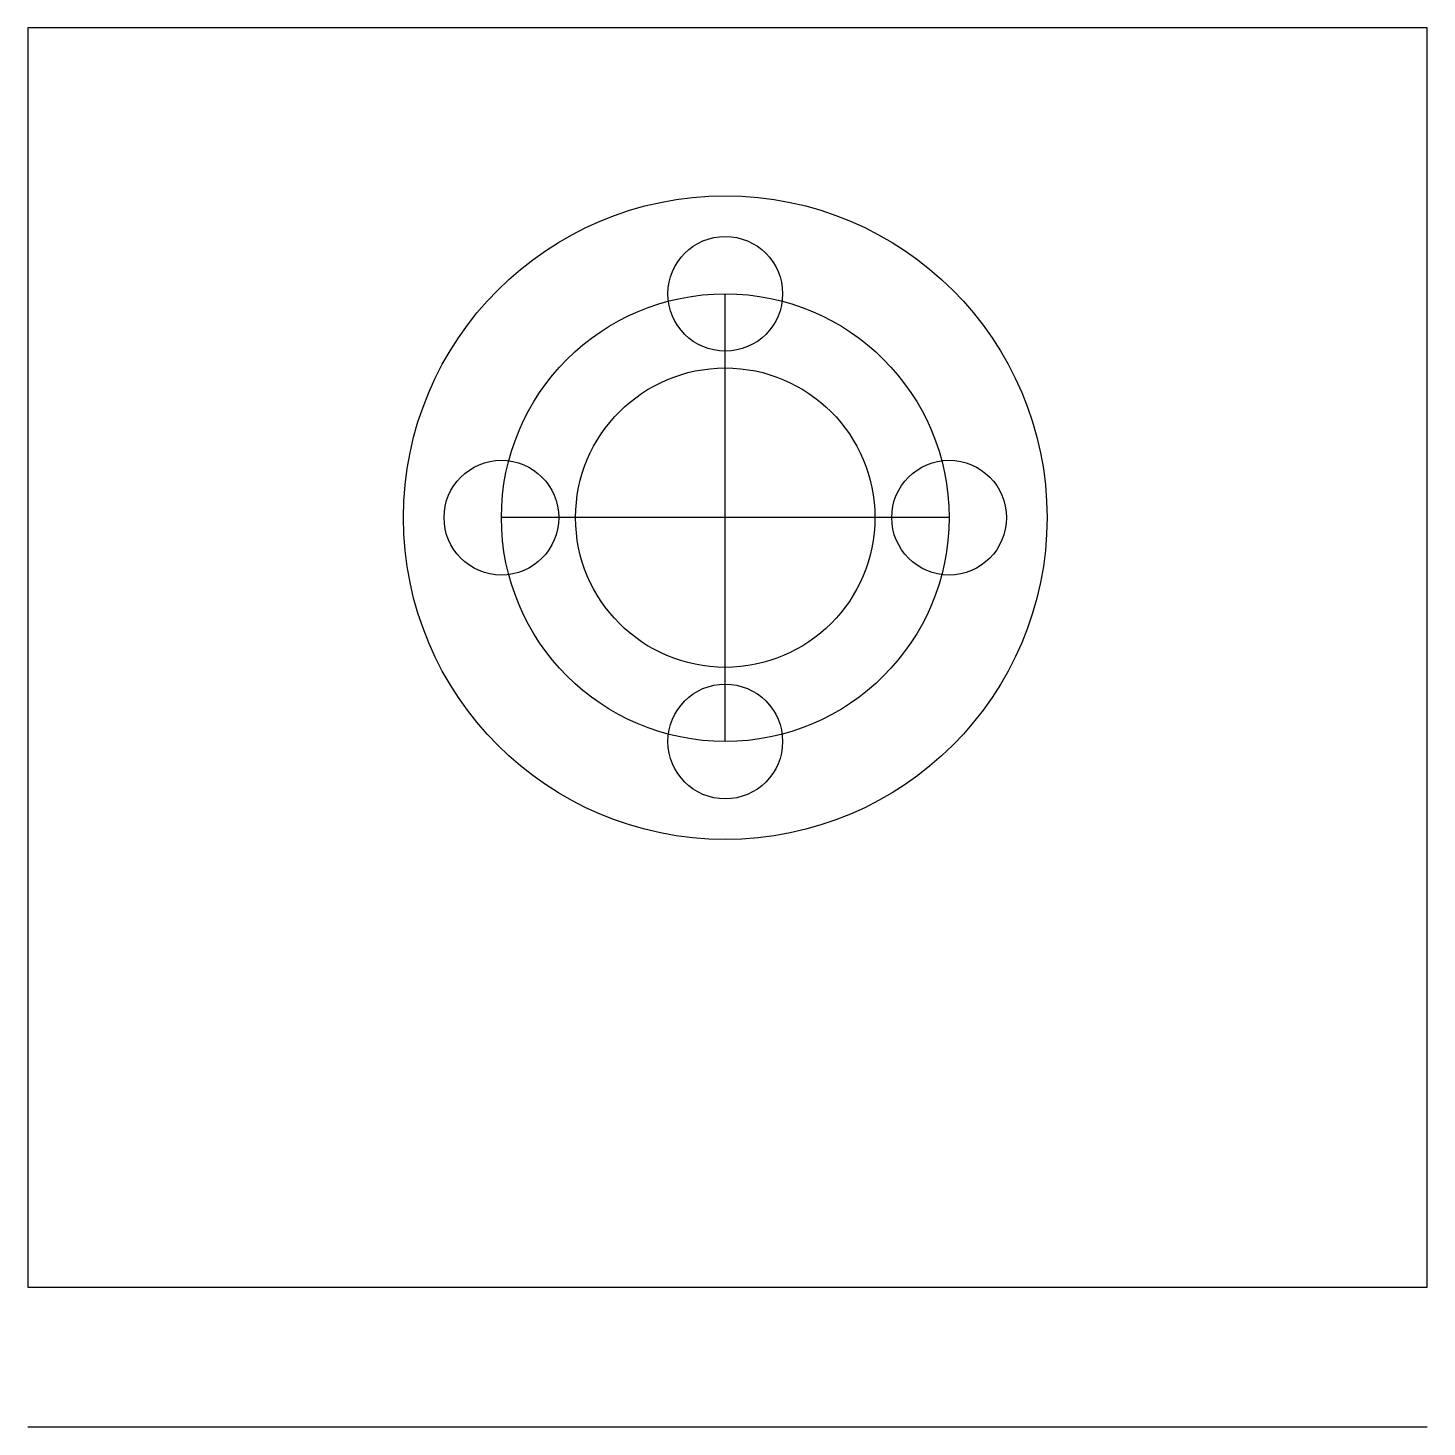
# Model space of a CAD drawing. Header units: millimetres. Extents: x 5.1 to 55.1, y -5 to 45.
import ezdxf

# ---------------------------------------------------------------- set-up
doc = ezdxf.new("R2010")
doc.units = ezdxf.units.MM
doc.layers.get('0').update_dxf_attribs({"linetype": 'CONTINUOUS'})

msp = doc.modelspace()

# ---------------------------------------------------------------- linework, layer by layer
for p, q in [((30, 19.5), (30, 35.5)), ((38, 27.5), (22, 27.5)), ((55.08, -5), (5.08, -5))]:
    msp.add_line(p, q)
msp.add_lwpolyline([(5.08, 0), (55.08, 0), (55.08, 45), (5.08, 45)], close=True)
for centre, radius in [((30, 27.5), 11.5), ((30, 35.5), 2.05), ((30, 27.5), 8), ((30, 27.5), 5.35), ((22, 27.5), 2.05), ((38, 27.5), 2.05), ((30, 19.5), 2.05)]:
    msp.add_circle(centre, radius)

doc.saveas('drawing.dxf')
